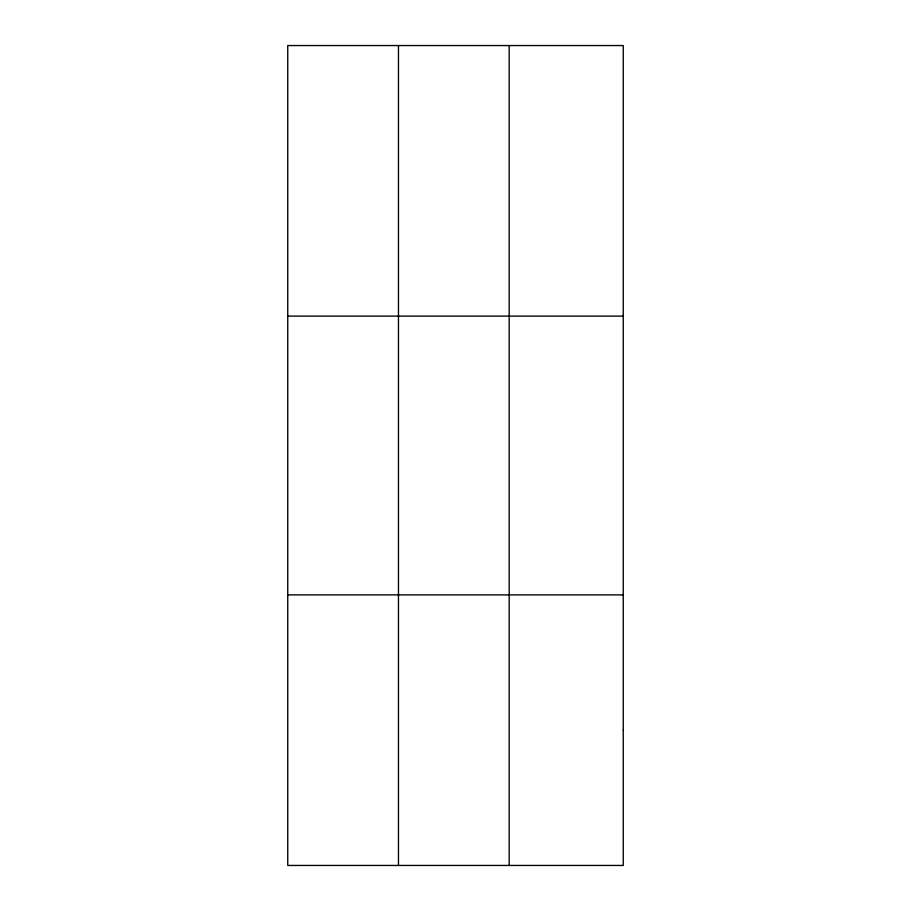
<?xml version="1.0" encoding="UTF-8"?>
<svg xmlns="http://www.w3.org/2000/svg" width="911" height="911" viewBox="0 0 911 911"><rect width="100%" height="100%" fill="white"/><g stroke="black" fill="none" stroke-linecap="round" stroke-linejoin="round"><path stroke-width="1.37" d="M398.471 45.55L398.471 865.45M509.181 45.55L509.181 865.45M287.751 316.117L623.249 316.117M287.751 594.883L623.249 594.883M623.249 730.167L623.249 865.45L287.751 865.45L287.751 45.55L623.249 45.55L623.249 730.167"/></g></svg>
